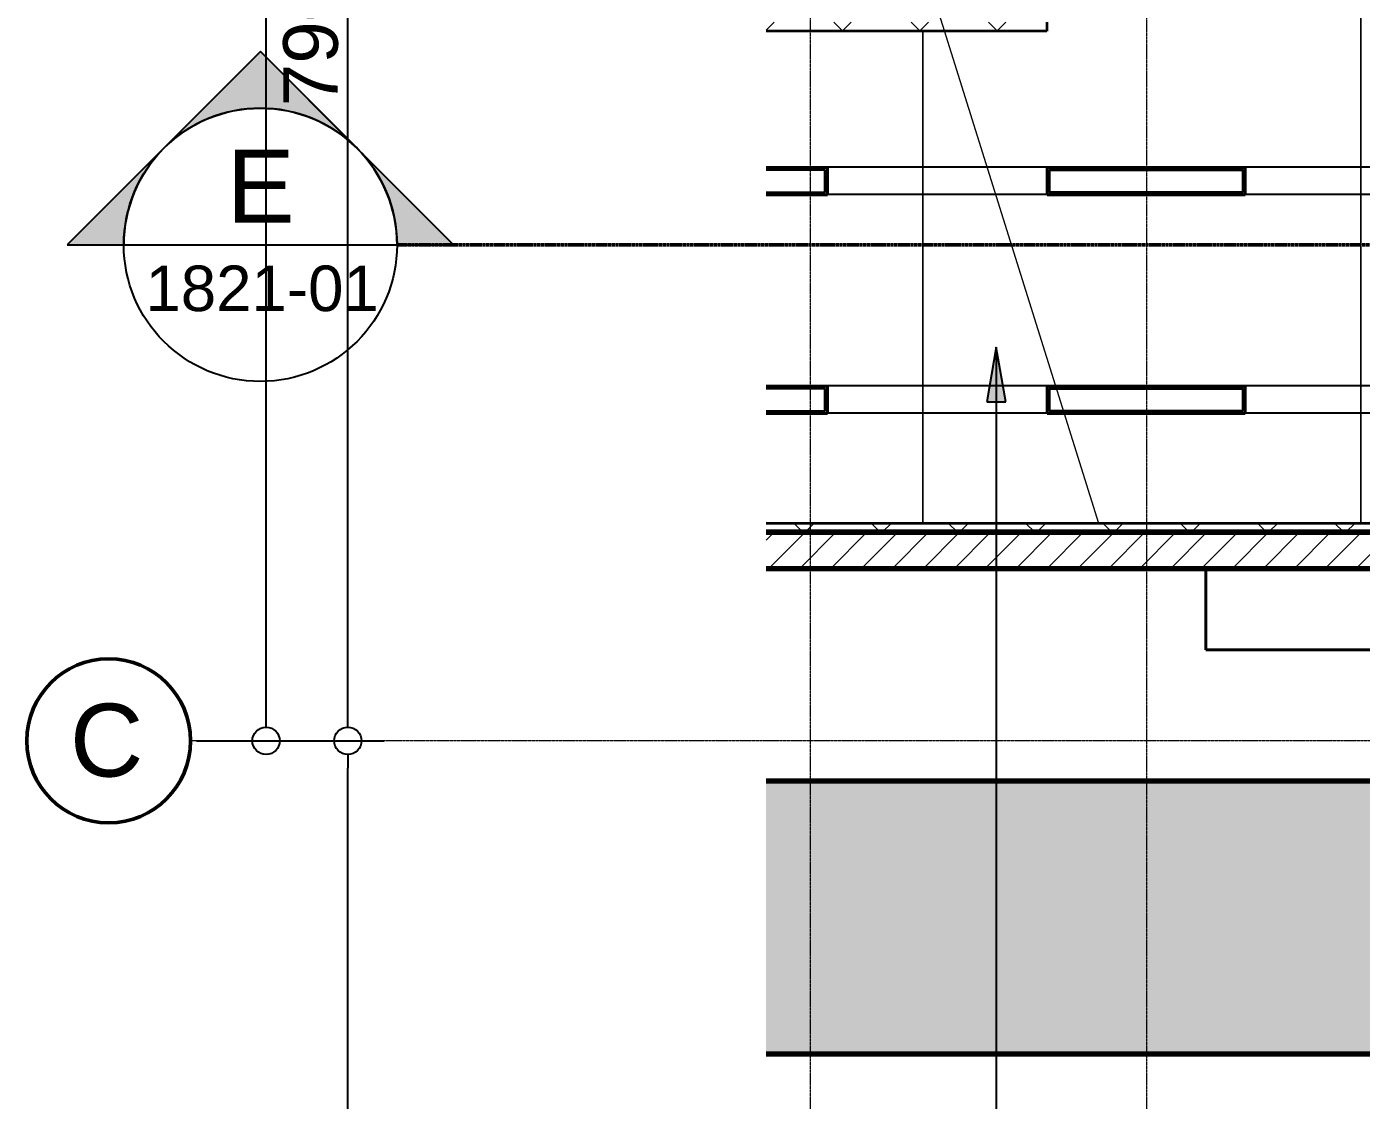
# Model space of a CAD drawing. Header units: millimetres. Extents: x -853432 to -773672, y -18171 to 22484.
# Drawn here: x -853432 to -846104, y -6294 to -401 of the extents above; entities that cross this region are included whole.
import ezdxf

# ---------------------------------------------------------------- set-up
doc = ezdxf.new("R2010")
doc.units = ezdxf.units.MM
doc.linetypes.add('DPA_Grid _ Level 100', pattern=[10, 5.5, -1.6, 1.3, -1.6])
for name, color, linetype, lineweight in [('A-ANNO-DIMS', 1, 'Continuous', 9), ('A-ANNO-NOTE', 3, 'Continuous', 25), ('A-CLNG', 2, 'Continuous', 9), ('A-CLNG-PATT', 2, 'Continuous', 9), ('A-DETL-GENF', 2, 'Continuous', 35), ('A-FLOR-E', 2, 'Continuous', 35), ('A-WALL', 5, 'Continuous', 35), ('A-WALL-FNSH', 2, 'Continuous', 35), ('A-WALL-PATT', 1, 'Continuous', 35), ('E-LITE-EQPM', 2, 'Continuous', 35), ('G-ANNO-SECL', 3, 'Continuous', 9), ('S-GRID', 251, 'Continuous', 9), ('S-GRID-IDEN', 3, 'Continuous', 50)]:
    doc.layers.add(name, color=color, linetype=linetype, lineweight=lineweight)
doc.styles.add('Arial', font='arial.ttf', dxfattribs={"height": 400})
doc.styles.add('Arial_1', font='arial.ttf', dxfattribs={"height": 250})
doc.styles.add('Arial_2', font='arial.ttf', dxfattribs={"height": 300})
doc.dimstyles.new('DPA-DIM-3_0_C-C', dxfattribs={"dimscale": 304.8, "dimtxt": 306.07782, "dimasz": 0.492126, "dimexe": 0.656168, "dimexo": 0.0625, "dimgap": 0.164042, "dimtad": 1, "dimdec": 0, "dimzin": 0, "dimdsep": 46, "dimtxsty": 'Arial_2', "dimblk1": 'DOTBLANK', "dimblk2": 'DOTBLANK', "dimsah": 1, "dimcen": 0.09, "dimdle": 0.656168, "dimadec": 8, "dimazin": 0, "dimtfac": 1, "dimtdec": 4, "dimtix": 1, "dimtmove": 0, "dimatfit": 3, "dimfxl": 1.312336, "dimfxlon": 1, "dimtvp": 1, "dimtolj": 1, "dimtzin": 0, "dimarcsym": 2})
doc.dimstyles.new('DPA-DIM-3_0_C-T', dxfattribs={"dimscale": 304.8, "dimtxt": 306.07782, "dimasz": 0.492126, "dimexe": 0.656168, "dimexo": 0.0625, "dimgap": 0.164042, "dimtad": 0, "dimjust": 2, "dimdec": 0, "dimzin": 0, "dimdsep": 46, "dimtxsty": 'Arial_2', "dimblk1": 'DOTBLANK', "dimblk2": 'OBLIQUE', "dimsah": 1, "dimcen": 0.09, "dimdle": 0.656168, "dimadec": 8, "dimazin": 0, "dimtfac": 1, "dimtdec": 4, "dimtix": 1, "dimtmove": 2, "dimatfit": 3, "dimfxl": 1.312336, "dimfxlon": 1, "dimtvp": 1, "dimtolj": 1, "dimtzin": 0, "dimarcsym": 2})
pattern_1 = [(270, (-848309.4, -1248.5), (-3600, -2e-13), [1200, 0]), (270, (-844709.4, -1248.5), (-3600, -2e-13), [1200, 0]), (180, (-844709.4, -2373.5), (-1e-13, 1200), [3600, 0]), (180, (-844709.4, -1323.5), (-1e-13, 1200), [3600, 0])]
pattern_2 = [(45, (0, 0), (-212.13203, 212.13203), []), (135, (0, 0), (-212.13203, -212.13203), [])]

# ---------------------------------------------------------------- blocks, each defined once
blk = doc.blocks.new('L1_1_FLUORESCENT W DISFUSSER - 1195L x 595W x 85H - 36W-17030651-4251-01 ENLARGED CONCOURSE LEVEL - REFLECTED CEILING PLAN - SHEET 2')
at = {"layer": 'E-LITE-EQPM'}
for p, q in [((-847829.6, -123.5), (-847829.6, 26.5)), ((-847829.6, 26.5), (-846741.1, 26.5)), ((-847829.6, 26.5), (-847829.6, -123.5)), ((-846741.1, 26.5), (-847829.6, 26.5)), ((-847818.6, -110.8), (-847818.6, 13.8)), ((-847818.6, 13.8), (-846752.1, 13.8)), ((-846752.1, 13.8), (-847818.6, 13.8)), ((-847818.6, 13.8), (-847818.6, -110.8)), ((-847818.6, 13.8), (-847818.6, -110.8)), ((-846752.1, 13.8), (-847818.6, 13.8)), ((-846752.1, 13.8), (-846752.1, -110.8)), ((-846752.1, -110.8), (-846752.1, 13.8)), ((-846752.1, -110.8), (-846752.1, 13.8)), ((-846741.1, 26.5), (-846741.1, -123.5)), ((-846741.1, -123.5), (-846741.1, 26.5)), ((-846741.1, -123.5), (-847829.6, -123.5)), ((-847829.6, -123.5), (-846741.1, -123.5)), ((-846752.1, -110.8), (-847818.6, -110.8)), ((-847818.6, -110.8), (-846752.1, -110.8)), ((-847818.6, -110.8), (-846752.1, -110.8))]:
    blk.add_line(p, q, dxfattribs=at)
blk = doc.blocks.new('L1_1_FLUORESCENT W DISFUSSER - 1195L x 595W x 85H - 36W-V245-4251-01 ENLARGED CONCOURSE LEVEL - REFLECTED CEILING PLAN - SHEET 2')
at = {"layer": 'E-LITE-EQPM'}
for p, q in [((291.5, 75), (628.5, 75)), ((628.5, 75), (291.5, 75)), ((628.5, 75), (628.5, -75)), ((628.5, -75), (628.5, 75)), ((615.8, 62.3), (291.5, 62.3)), ((615.8, -62.3), (615.8, 62.3)), ((291.5, -62.3), (615.8, -62.3)), ((628.5, -75), (291.5, -75)), ((291.5, -75), (628.5, -75))]:
    blk.add_line(p, q, dxfattribs=at)
blk = doc.blocks.new('Section - Section Head-531884-4251-01 ENLARGED CONCOURSE LEVEL - REFLECTED CEILING PLAN - SHEET 2')
at = {"layer": 'G-ANNO-SECL'}
h = blk.add_hatch(color=256, dxfattribs=at)
edge = h.paths.add_edge_path()
edge.add_line((-12.803, 5.303), (-7.5, 10.607))
edge.add_line((-7.5, 10.607), (-2.197, 5.303))
edge.add_arc((-7.5, 0), 7.5, 45, 135)
h = blk.add_hatch(color=256, dxfattribs=at)
edge = h.paths.add_edge_path()
edge.add_arc((-7.5, 0), 7.5, 0, 45)
edge.add_line((-2.197, 5.303), (3.107, 0))
edge.add_line((3.107, 0), (0, 0))
edge = h.paths.add_edge_path()
edge.add_line((-15, 0), (-18.107, 0))
edge.add_line((-18.107, 0), (-12.803, 5.303))
edge.add_arc((-7.5, 0), 7.5, 135, 180)
at = {"layer": 'G-ANNO-SECL', "lineweight": 25}
for p, q in [((-7.5, 10.607), (-18.107, 0)), ((-7.5, 10.607), (-12.803, 5.303)), ((3.107, 0), (-7.5, 10.607)), ((-2.197, 5.303), (-7.5, 10.607)), ((-12.803, 5.303), (-18.107, 0)), ((3.107, 0), (-2.197, 5.303)), ((-18.107, 0), (-15, 0)), ((-18.107, 0), (-15, 0)), ((0, 0), (3.107, 0)), ((0, 0), (3.107, 0))]:
    blk.add_line(p, q, dxfattribs=at)
blk.add_circle((-7.5, 0), 7.5, dxfattribs=at)
for start, end in [(45, 135), (135, 180), (0, 45)]:
    blk.add_arc((-7.5, 0), 7.5, start, end, dxfattribs=at)
blk = doc.blocks.new('Grid - 100 Scale-2291345-4251-01 ENLARGED CONCOURSE LEVEL - REFLECTED CEILING PLAN - SHEET 2')
at = {"layer": 'S-GRID-IDEN'}
blk.add_circle((0, 0), 4.5, dxfattribs=at)
blk = doc.blocks.new('_DotBlank')
at = {"color": 0, "linetype": 'ByBlock', "lineweight": -2}
blk.add_line((-0.5, 0), (-1, 0), dxfattribs=at)
blk.add_circle((0, 0), 0.5, dxfattribs=at)
blk = doc.blocks.new('*D2038')
at = {"layer": 'A-ANNO-DIMS', "color": 0, "lineweight": -2, "transparency": 16777216}
for p, q in [((-16616.3, 8615), (-16035.4, 8615)), ((-16235.4, -7750), (-16235.4, 8465)), ((-16616.3, -7900), (-16035.4, -7900))]:
    blk.add_line(p, q, dxfattribs=at)
at = {"layer": 'Defpoints', "color": 0, "transparency": 16777216}
for p in [(-16635.4, 8615), (-16235.4, 8615), (-16635.4, -7900)]:
    blk.add_point(p, dxfattribs=at)
at = {"layer": 'A-ANNO-DIMS', "color": 0, "lineweight": -2, "transparency": 16777216, "xscale": 150, "yscale": 150, "zscale": 150}
for p, rotation in [((-16235.4, 8615), 90), ((-16235.4, -7900), 270)]:
    blk.add_blockref('_DotBlank', p, dxfattribs=dict(at, rotation=rotation))
at = {"layer": 'A-ANNO-DIMS', "color": 0, "transparency": 16777216, "insert": (-16438.5, 357.5), "char_height": 300, "width": 1384.414, "attachment_point": 5, "rotation": 90, "style": 'Arial_2'}
blk.add_mtext('\\A1;16515', dxfattribs=at)
blk = doc.blocks.new('*D2039')
at = {"layer": 'A-ANNO-DIMS', "color": 0, "lineweight": -2, "transparency": 16777216}
for p, q in [((-16166.9, -7900), (-15586, -7900)), ((-15786, -19225), (-15786, -8050)), ((-16166.9, -19375), (-15586, -19375))]:
    blk.add_line(p, q, dxfattribs=at)
at = {"layer": 'Defpoints', "color": 0, "transparency": 16777216}
for p in [(-16186, -7900), (-15786, -7900), (-16186, -19375)]:
    blk.add_point(p, dxfattribs=at)
at = {"layer": 'A-ANNO-DIMS', "color": 0, "lineweight": -2, "transparency": 16777216, "xscale": 150, "yscale": 150, "zscale": 150}
for p, rotation in [((-15786, -7900), 90), ((-15786, -19375), 270)]:
    blk.add_blockref('_DotBlank', p, dxfattribs=dict(at, rotation=rotation))
at = {"layer": 'A-ANNO-DIMS', "color": 0, "transparency": 16777216, "insert": (-15989.1, -13637.5), "char_height": 300, "width": 1384.414, "attachment_point": 5, "rotation": 90, "style": 'Arial_2'}
blk.add_mtext('\\A1;11475', dxfattribs=at)
blk = doc.blocks.new('*D2040')
at = {"layer": 'A-ANNO-DIMS', "color": 0, "lineweight": -2, "transparency": 16777216}
for p, q in [((-16166.9, 0), (-15586, 0)), ((-15786, -7750), (-15786, -150)), ((-16166.9, -7900), (-15586, -7900))]:
    blk.add_line(p, q, dxfattribs=at)
at = {"layer": 'Defpoints', "color": 0, "transparency": 16777216}
for p in [(-16186, 0), (-15786, 0), (-16186, -7900)]:
    blk.add_point(p, dxfattribs=at)
at = {"layer": 'A-ANNO-DIMS', "color": 0, "lineweight": -2, "transparency": 16777216, "xscale": 150, "yscale": 150, "zscale": 150}
for p, rotation in [((-15786, 0), 90), ((-15786, -7900), 270)]:
    blk.add_blockref('_DotBlank', p, dxfattribs=dict(at, rotation=rotation))
at = {"layer": 'A-ANNO-DIMS', "color": 0, "transparency": 16777216, "insert": (-15989.1, -3950), "char_height": 300, "width": 1107.531, "attachment_point": 5, "rotation": 90, "style": 'Arial_2'}
blk.add_mtext('\\A1;7900', dxfattribs=at)
blk = doc.blocks.new('*D2198')
at = {"layer": 'Defpoints', "color": 0, "transparency": 16777216}
for p in [(-13648.7, -7900), (-13648.7, -7900), (-13507.2, -7900)]:
    blk.add_point(p, dxfattribs=at)
blk = doc.blocks.new('_None')
blk = doc.blocks.new('_Oblique')
at = {"color": 0, "linetype": 'ByBlock', "lineweight": -2}
blk.add_line((-0.5, -0.5), (0.5, 0.5), dxfattribs=at)
blk = doc.blocks.new('Arrow-Stair_Ramp-Direction _EWP-Down_ - Arrow Stair Line-18593282-4251-01 ENLARGED CONCOURSE LEVEL - REFLECTED CEILING PLAN - SHEET 2')
at = {"layer": 'A-DETL-GENF', "lineweight": 9}
for q in [(1134.9, 3827.5), (-304.8, 750), (1135.2, -2327.5)]:
    blk.add_line((2098.5, 750), q, dxfattribs=at)
blk.add_circle((-304.8, 750), 30, dxfattribs=at)
blk = doc.blocks.new('*U1099')
at = {"layer": 'A-CLNG'}
for p, q in [((-10225, -6705), (-10225, -550)), ((-10225, -550), (-10225, -6705)), ((-10225, -550), (-10225, -6705)), ((-10225, -6705), (-10225, -550)), ((-12628.3, -6705), (-12628.3, -4005)), ((-12628.3, -4005), (-12628.3, -6705)), ((-12628.3, -4005), (-12628.3, -6705)), ((-12628.3, -6705), (-12628.3, -4005)), ((-10225, -6705), (-9895.4, -6705)), ((-9895.4, -6705), (-10225, -6705)), ((-13490.1, -6755), (-12628.3, -6755)), ((-12628.3, -6755), (-13490.1, -6755)), ((-12628.3, -6755), (-10225, -6755)), ((-10225, -6755), (-12628.3, -6755))]:
    blk.add_line(p, q, dxfattribs=at)
at = {"layer": 'A-DETL-GENF', "rotation": 180}
blk.add_blockref('Arrow-Stair_Ramp-Direction _EWP-Down_ - Arrow Stair Line-18593282-4251-01 ENLARGED CONCOURSE LEVEL - REFLECTED CEILING PLAN - SHEET 2', (-10529.8, -2877.5), dxfattribs=at)
blk = doc.blocks.new('*U2031')
at = {"layer": 'S-GRID', "linetype": 'DPA_Grid _ Level 100'}
for p, q in [((-13245, -21399.8), (-13245, 16631.7)), ((-11400, -21399.8), (-11400, 16631.7)), ((57000, -7900), (-16649.5, -7900))]:
    blk.add_line(p, q, dxfattribs=at)
at = {"layer": 'S-GRID-IDEN', "xscale": 99.99999999999993, "yscale": 99.99999999999993, "zscale": 99.99999999999993, "rotation": 89.9999999999998}
blk.add_blockref('Grid - 100 Scale-2291345-4251-01 ENLARGED CONCOURSE LEVEL - REFLECTED CEILING PLAN - SHEET 2', (-17099.5, -7900), dxfattribs=at)
at = {"layer": 'S-GRID-IDEN', "lineweight": 9, "insert": (-17312.2, -7696.1), "char_height": 400, "width": 489.029, "attachment_point": 1, "style": 'Arial'}
blk.add_mtext('C', dxfattribs=at)
at = {"layer": 'A-ANNO-DIMS'}
for base, p1, p2, override, picture, middle in [((-16235.4, 8615), (-16635.4, -7900), (-16635.4, 8615), {"dimpost": '<>', "dimfxl": 16515.002991}, '*D2038', (-16438.5, 357.5)), ((-15786, 0), (-16186, -7900), (-16186, 0), {"dimpost": '<>', "dimfxl": 7900.002995}, '*D2040', (-15989.1, -3950)), ((-15786, -7900), (-16186, -19375), (-16186, -7900), {"dimpost": '<>', "dimfxl": 11474.997005}, '*D2039', (-15989.1, -13637.5))]:
    dim = blk.add_linear_dim(base=base, p1=p1, p2=p2, angle=90, dimstyle='DPA-DIM-3_0_C-C', override=override, dxfattribs=at)
    dim.commit()
    dim.dimension.update_dxf_attribs({"geometry": picture, "text_midpoint": middle})
dim = blk.add_linear_dim(base=(-13507.2, -7900), p1=(-13648.7, -7900), p2=(-13648.7, -7900), angle=90, text=' ', dimstyle='DPA-DIM-3_0_C-T', override={"dimpost": '<>', "dimblk": 'None', "dimse1": 1, "dimse2": 1, "dimsd1": 1, "dimsd2": 1, "dimfxl": 0}, dxfattribs=at)
dim.commit()
dim.dimension.update_dxf_attribs({"geometry": '*D2198', "text_midpoint": (-13507.2, -7900)})

msp = doc.modelspace()

# ---------------------------------------------------------------- hatches: boundary and pattern name
at = {"layer": 'A-ANNO-NOTE'}
msp.add_hatch(color=256, dxfattribs=at).paths.add_polyline_path([(-848108.1, -2160.3), (-848161, -2460.3), (-848055.2, -2460.3)])
at = {"layer": 'A-CLNG-PATT', "lineweight": 25}
h = msp.add_hatch(dxfattribs=at)
h.set_pattern_fill('FP_5', color=256, style=0, pattern_type=2)
h.set_pattern_definition(pattern_1)
h.paths.add_polyline_path([(-849372.5, -3125.9), (-848510.7, -3125.9), (-848510.7, -426), (-849372.5, -426), (-849372.5, -1562.6)])
h.paths.add_polyline_path([(-849372.5, -376), (-848510.7, -376), (-848510.7, 3029), (-849372.5, 3029), (-849372.5, 1094.9)])
h = msp.add_hatch(dxfattribs=at)
h.set_pattern_fill('FP_6', color=256, style=0, pattern_type=2)
h.set_pattern_definition([(270, (-764391.5, -48.5), (-3117.69, -2e-13), [1200, 0]), (270, (-761273.8, -48.5), (-3117.69, -2e-13), [1200, 0]), (180, (-761273.8, -1173.5), (1e-13, 1200), [3117.69, 0]), (180, (-761273.8, -123.5), (1e-13, 1200), [3117.69, 0])])
h.paths.add_polyline_path([(-846107.4, -3125.9), (-846107.4, 3029), (-848510.7, 3029), (-848510.7, -376), (-847830.5, -376), (-847830.5, -426), (-848510.7, -426), (-848510.7, -3125.9)])
h = msp.add_hatch(dxfattribs=at)
h.set_pattern_fill('FP_5', color=256, style=0, pattern_type=2)
h.set_pattern_definition(pattern_1)
h.paths.add_polyline_path([(-846107.4, -3125.9), (-845777.8, -3125.9), (-845777.8, 3029), (-846107.4, 3029), (-846107.4, -1562.6)])
at = {"layer": 'A-WALL-PATT', "lineweight": 9}
h = msp.add_hatch(dxfattribs=at)
h.set_pattern_fill('FP_4', color=256, style=0, pattern_type=2)
h.set_pattern_definition(pattern_2)
h.paths.add_polyline_path([(-847830.5, -426), (-847830.5, -376), (-849372.5, -376), (-849372.5, -426)])
h = msp.add_hatch(dxfattribs=at)
h.set_pattern_fill('FP_4', color=256, style=0, pattern_type=2)
h.set_pattern_definition(pattern_2)
h.paths.add_polyline_path([(-841032.4, -3175.9), (-841032.4, -3125.9), (-842936.2, -3125.9), (-843048.2, -3175.9), (-841232.4, -3175.9)])
h.paths.add_polyline_path([(-843158.5, -3175.9), (-843046.6, -3125.9), (-849372.5, -3125.9), (-849372.5, -3175.9), (-843357.4, -3175.9)])
h = msp.add_hatch(dxfattribs=at)
h.set_pattern_fill('FP_2', color=256, style=0, pattern_type=2)
h.set_pattern_definition([(45, (0, 0), (-84.852814, 84.852814), [])])
h.paths.add_polyline_path([(-841232.4, -3375.9), (-841232.4, -3175.9), (-843048.2, -3175.9), (-843339, -3305.9), (-843357.4, -3264.8), (-843158.5, -3175.9), (-849372.5, -3175.9), (-849372.5, -3375.9), (-842182.4, -3375.9)])
h.paths.add_polyline_path([(-843282.4, -3215.9), (-843287.4, -3214.6), (-843291, -3210.9), (-843292, -3203.4), (-843289.4, -3199.7), (-843285, -3196.3), (-843282.4, -3195.9), (-843275.3, -3198.9), (-843272.7, -3203.4), (-843272.7, -3206.8), (-843275.3, -3213), (-843281.6, -3215.6)])
h = msp.add_hatch(dxfattribs=at)
h.set_pattern_fill('FP_1', color=256, style=0, pattern_type=2)
h.set_pattern_definition([(50, (0, 0), (728.7365, -63.75582), [76.2, -838.2]), (355, (0, 0), (-140.9716, 764.2276), [60.96, -670.56]), (100.451, (60.7, -5.3), (587.77, 700.46675), [64.76, -712.36]), (46.184, (0, 203.2), (1084.3162, -168.171), [114.3, -1257.3]), (96.636, (90.4, 189.2), (949.6099, 989.7098), [97.14, -1068.54]), (351.184, (0, 203.2), (949.6206, 989.7012), [91.44, -1005.84]), (21, (101.6, 152.4), (606.45787, -409.06057), [76.2, -838.2]), (326, (101.6, 152.4), (247.20834, 736.7529), [60.96, -670.56]), (71.451, (152.14, 118.3), (853.66825, 327.6855), [64.76, -712.36]), (37.5, (0, 0), (12.35469, 338.22012), [33.528, -628.904, 33.528, -647.192, -673.1]), (37.5, (0, 0), (12.35469, 338.22012), [-1343.152, 33.528, -639.572]), (7.5, (0, 0), (267.27887, 400.72213), [33.528, -354.584, 33.528, -613.664, -256.54]), (7.5, (0, 0), (267.27887, 400.72213), [-1035.304, 33.528, -223.012]), (327.5, (-226.57, 0), (542.36333, -22.915345), [33.528, -220.472, 33.528, -758.952, -1051.56]), (327.5, (-226.57, 0), (542.36333, -22.915345), [-1046.48, 33.528, -1018.032]), (317.5, (-328.17, 0), (592.51696, 101.7071), [33.528, -296.672, 33.528, -492.76, -746.76]), (317.5, (-328.17, 0), (592.51696, 101.7071), [-856.488, 33.528, -713.232])])
h.paths.add_polyline_path([(-778775, -6041), (-778775, -4541), (-849372.5, -4541), (-849372.5, -6041), (-783187.4, -6041)])

# ---------------------------------------------------------------- linework, layer by layer
at = {"layer": 'A-ANNO-NOTE'}
for p, q in [((-848108.1, -2160.3), (-848161, -2460.3)), ((-848055.2, -2460.3), (-848108.1, -2160.3)), ((-848108.1, -2160.3), (-848108.1, -10818.3)), ((-848161, -2460.3), (-848055.2, -2460.3))]:
    msp.add_line(p, q, dxfattribs=at)
at = {"layer": 'A-FLOR-E'}
for p, q in [((-846957.3, -3821), (-846957.3, -3375.9)), ((-846957.3, -3375.9), (-846957.3, -3821)), ((-842357.4, -3821), (-846957.3, -3821)), ((-846957.3, -3821), (-842357.4, -3821))]:
    msp.add_line(p, q, dxfattribs=at)
at = {"layer": 'A-WALL', "color": 7, "lineweight": 70}
for p, q in [((-849372.5, -3175.9), (-843382.4, -3175.9)), ((-843382.4, -3175.9), (-849372.5, -3175.9)), ((-843382.4, -3375.9), (-849372.5, -3375.9)), ((-849372.5, -4541), (-841232.4, -4541)), ((-778775, -6041), (-849372.5, -6041))]:
    msp.add_line(p, q, dxfattribs=at)
at = {"layer": 'A-WALL-FNSH', "color": 250}
for p, q in [((-847830.5, -426), (-849372.5, -426)), ((-847830.5, -376), (-847830.5, -426)), ((-849372.5, -3125.9), (-843382.4, -3125.9))]:
    msp.add_line(p, q, dxfattribs=at)
at = {"layer": 'G-ANNO-SECL', "lineweight": 25}
msp.add_line((-852898.6, -1598.3), (-851398.6, -1598.3), dxfattribs=at)
at = {"layer": 'G-ANNO-SECL', "linetype": 'DPA_Grid _ Level 100', "lineweight": 50}
msp.add_line((-851398.6, -1598.3), (-776606.5, -1598.3), dxfattribs=at)

# ---------------------------------------------------------------- block references
for name in ['*U2031', '*U1099']:
    msp.add_blockref(name, (-835882.4, 3579))
at = {"layer": 'E-LITE-EQPM'}
for name, p in [('L1_1_FLUORESCENT W DISFUSSER - 1195L x 595W x 85H - 36W-V245-4251-01 ENLARGED CONCOURSE LEVEL - REFLECTED CEILING PLAN - SHEET 2', (-849664, -1248.5)), ('L1_1_FLUORESCENT W DISFUSSER - 1195L x 595W x 85H - 36W-17030651-4251-01 ENLARGED CONCOURSE LEVEL - REFLECTED CEILING PLAN - SHEET 2', (0, -1200)), ('L1_1_FLUORESCENT W DISFUSSER - 1195L x 595W x 85H - 36W-V245-4251-01 ENLARGED CONCOURSE LEVEL - REFLECTED CEILING PLAN - SHEET 2', (-849664, -2448.5)), ('L1_1_FLUORESCENT W DISFUSSER - 1195L x 595W x 85H - 36W-17030651-4251-01 ENLARGED CONCOURSE LEVEL - REFLECTED CEILING PLAN - SHEET 2', (0, -2400))]:
    msp.add_blockref(name, p, dxfattribs=at)
at = {"layer": 'G-ANNO-SECL', "lineweight": 25, "xscale": 99.99999999999993, "yscale": 99.99999999999993, "zscale": 99.99999999999993}
msp.add_blockref('Section - Section Head-531884-4251-01 ENLARGED CONCOURSE LEVEL - REFLECTED CEILING PLAN - SHEET 2', (-851398.6, -1598.3), dxfattribs=at)

# ---------------------------------------------------------------- texts
at = {"layer": 'G-ANNO-SECL', "lineweight": 25, "attachment_point": 1}
for s, insert, char_height, width, style in [('E', (-852333.5, -1076.3), 400, 456.962, 'Arial'), ('1821-01', (-852780, -1712.1), 250, 1539.24, 'Arial_1')]:
    msp.add_mtext(s, dxfattribs=dict(at, insert=insert, char_height=char_height, width=width, style=style))

doc.saveas('drawing.dxf')
